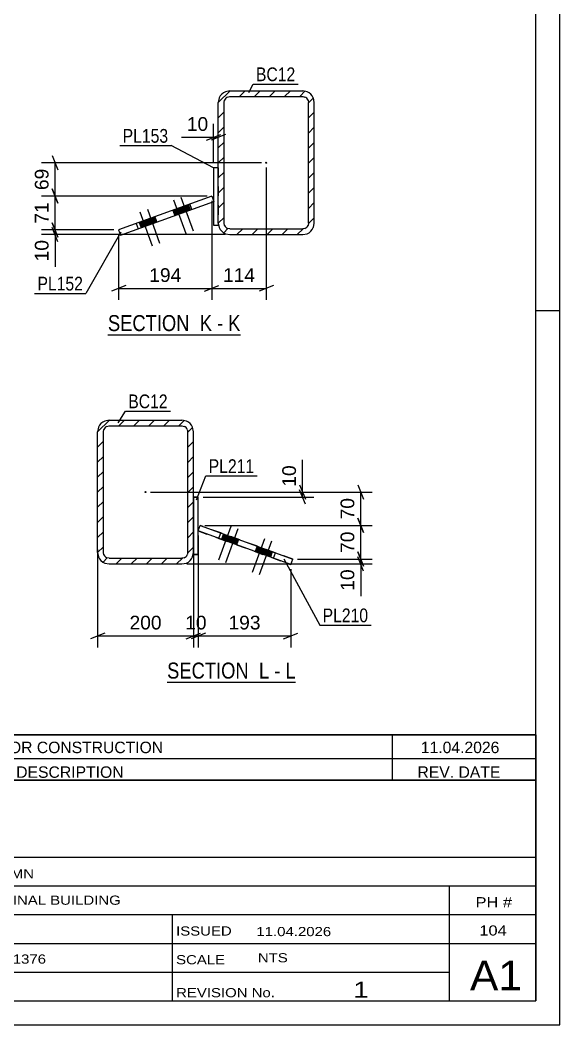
# Model space of a CAD drawing. Header units: millimetres. Extents: x -213 to 628, y -245 to 349.
# Drawn here: x 515.4 to 628, y -244.9 to -35.3 of the extents above; entities that cross this region are included whole.
import ezdxf

# ---------------------------------------------------------------- set-up
doc = ezdxf.new("R2010")
doc.units = ezdxf.units.MM
doc.linetypes.add('DXK_LINE_DOT2', pattern=[3.9198, 1.9599, -1.9599])
doc.linetypes.add('DXK_LINE_DOT3', pattern=[5.9187, 2.979, -0.9799, 0.9799, -0.9799])
doc.styles.add('Arial', font='arial.ttf', dxfattribs={"height": 0.2})
doc.styles.add('Arial Narrow', font='ARIALN.TTF', dxfattribs={"height": 0.2})

# ---------------------------------------------------------------- blocks, each defined once
blk = doc.blocks.new('Unknown-339279055-1134')
at = {"color": 5, "linetype": 'Continuous'}
for p, q in [((627.99, -244.93), (627.99, 349.07)), ((622.99, -239.93), (622.99, 344.07)), ((627.99, -95.93), (622.99, -95.93)), ((-208.01, -239.93), (622.99, -239.93)), ((-213.01, -244.93), (627.99, -244.93))]:
    blk.add_line(p, q, dxfattribs=at)
blk = doc.blocks.new('Unknown-339279055-16 - 28829')
at = {"color": 6, "linetype": 'Continuous'}
blk.add_line((546.06, -173.43), (572.86, -173.43), dxfattribs=at)
at = {"color": 0, "linetype": 'Continuous'}
for points in [[(564.17, -172.68), (564.17, -169.18), (546.06, -169.18), (546.06, -172.68)], [(567.35, -172.68), (567.35, -169.18), (565.22, -169.18), (565.22, -172.68)], [(569.68, -172.68), (569.68, -169.18), (568.4, -169.18), (568.4, -172.68)], [(572.86, -172.68), (572.86, -169.18), (570.73, -169.18), (570.73, -172.68)]]:
    blk.add_wipeout(points, dxfattribs=at)
at = {"color": 7, "linetype": 'Continuous', "style": 'Arial Narrow'}
for s, p in [('SECTION ', (546.06, -172.68)), ('L', (565.22, -172.68)), ('L', (570.73, -172.68)), ('-', (568.4, -172.68))]:
    blk.add_text(s, height=3.34, dxfattribs=at).set_placement(p)
blk = doc.blocks.new('Unknown-339279055-19 - 29693')
at = {"color": 6, "linetype": 'Continuous'}
blk.add_line((533.71, -100.93), (561.36, -100.93), dxfattribs=at)
at = {"color": 0, "linetype": 'Continuous'}
for points in [[(551.82, -100.18), (551.82, -96.68), (533.71, -96.68), (533.71, -100.18)], [(555.43, -100.18), (555.43, -96.68), (552.87, -96.68), (552.87, -100.18)], [(557.75, -100.18), (557.75, -96.68), (556.48, -96.68), (556.48, -100.18)], [(561.36, -100.18), (561.36, -96.68), (558.8, -96.68), (558.8, -100.18)]]:
    blk.add_wipeout(points, dxfattribs=at)
at = {"color": 7, "linetype": 'Continuous', "style": 'Arial Narrow'}
for s, p in [('SECTION ', (533.71, -100.18)), ('K', (552.87, -100.18)), ('K', (558.8, -100.18)), ('-', (556.48, -100.18))]:
    blk.add_text(s, height=3.34, dxfattribs=at).set_placement(p)
blk = doc.blocks.new('Part-339279055-28836 - 28829')
at = {"linetype": 'Continuous'}
h = blk.add_hatch(dxfattribs=at)
h.set_pattern_fill('', scale=0.7, style=0, pattern_type=0)
h.set_pattern_definition([(45, (531.5639, -146.3667), (-1.57154, 1.57154), [])])
h.paths.add_polyline_path([(531.56, -121.17), (531.56, -146.37), (531.75, -147.29), (532.27, -148.06), (533.05, -148.58), (533.96, -148.77), (549.16, -148.77), (550.08, -148.58), (550.86, -148.06), (551.38, -147.29), (551.56, -146.37), (551.56, -121.17), (551.38, -120.25), (550.86, -119.47), (550.08, -118.95), (549.16, -118.77), (533.96, -118.77), (533.05, -118.95), (532.27, -119.47), (531.75, -120.25)])
h.paths.add_polyline_path([(533.12, -120.32), (533.5, -120.06), (533.96, -119.97), (549.16, -119.97), (549.62, -120.06), (550.01, -120.32), (550.27, -120.71), (550.36, -121.17), (550.36, -146.37), (550.27, -146.83), (550.01, -147.22), (549.62, -147.48), (549.16, -147.57), (533.96, -147.57), (533.5, -147.48), (533.12, -147.22), (532.86, -146.83), (532.76, -146.37), (532.76, -121.17), (532.86, -120.71)])
blk.add_hatch(color=246, dxfattribs=at).paths.add_polyline_path([(541.56, -133.87, -1), (541.56, -133.67, -1)])
at = {"color": 2, "linetype": 'Continuous'}
for p, q in [((533.96, -118.77), (533.05, -118.95)), ((533.96, -118.77), (549.16, -118.77)), ((550.08, -118.95), (549.16, -118.77)), ((531.75, -120.25), (531.56, -121.17)), ((531.56, -146.37), (531.56, -121.17)), ((532.76, -121.17), (532.86, -120.71)), ((532.76, -146.37), (532.76, -121.17)), ((533.5, -120.06), (533.96, -119.97)), ((533.96, -119.97), (549.16, -119.97)), ((549.16, -119.97), (549.62, -120.06)), ((550.27, -120.71), (550.36, -121.17)), ((550.36, -146.37), (550.36, -121.17)), ((551.56, -121.17), (551.38, -120.25)), ((551.56, -146.37), (551.56, -121.17)), ((531.56, -146.37), (531.75, -147.29)), ((532.86, -146.83), (532.76, -146.37)), ((550.36, -146.37), (550.27, -146.83)), ((551.38, -147.29), (551.56, -146.37)), ((533.05, -148.58), (533.96, -148.77)), ((533.96, -147.57), (533.5, -147.48)), ((533.96, -147.57), (549.16, -147.57)), ((533.96, -148.77), (549.16, -148.77)), ((549.62, -147.48), (549.16, -147.57)), ((549.16, -148.77), (550.08, -148.58))]:
    blk.add_line(p, q, dxfattribs=at)
at = {"color": 7, "linetype": 'DXK_LINE_DOT2'}
for p, q in [((533.96, -118.77), (533.96, -118.77)), ((549.16, -118.77), (549.16, -118.77)), ((531.56, -121.17), (531.56, -121.17)), ((532.76, -121.17), (532.76, -121.17)), ((533.96, -119.97), (533.96, -119.97)), ((549.16, -119.97), (549.16, -119.97)), ((550.36, -121.17), (550.36, -121.17)), ((551.56, -121.17), (551.56, -121.17)), ((531.56, -146.37), (531.56, -146.37)), ((532.76, -146.37), (532.76, -146.37)), ((550.36, -146.37), (550.36, -146.37)), ((551.56, -146.37), (551.56, -146.37)), ((533.96, -147.57), (533.96, -147.57)), ((533.96, -148.77), (533.96, -148.77)), ((549.16, -147.57), (549.16, -147.57)), ((549.16, -148.77), (549.16, -148.77))]:
    blk.add_line(p, q, dxfattribs=at)
at = {"color": 7, "linetype": 'DXK_LINE_DOT3'}
blk.add_line((541.56, -133.77), (541.56, -133.77), dxfattribs=at)
at = {"color": 246, "linetype": 'DXK_LINE_DOT2'}
blk.add_line((541.56, -133.77), (541.56, -133.77), dxfattribs=at)
at = {"color": 246, "linetype": 'Continuous'}
blk.add_circle((541.56, -133.77), 0.1, dxfattribs=at)
at = {"color": 2, "linetype": 'Continuous'}
for centre, radius, start, end in [((533.96, -121.17), 2.4, 112.5, 157.5), ((549.16, -121.17), 2.4, 22.5, 67.5), ((533.96, -121.17), 1.2, 112.5, 157.5), ((549.16, -121.17), 1.2, 22.5, 67.5), ((533.96, -146.37), 2.4, 202.5, 247.5), ((533.96, -146.37), 1.2, 202.5, 247.5), ((549.16, -146.37), 1.2, 292.5, 337.5), ((549.16, -146.37), 2.4, 292.5, 337.5)]:
    blk.add_arc(centre, radius, start, end, dxfattribs=at)
blk = doc.blocks.new('Part-339279055-28894 - 28829')
at = {"color": 2, "linetype": 'Continuous'}
for p, q in [((552.55, -134.81), (551.55, -134.81)), ((551.55, -134.81), (551.55, -146.81)), ((552.55, -146.81), (552.55, -134.81)), ((551.55, -146.81), (552.55, -146.81)), ((552.55, -146.81), (551.55, -146.81))]:
    blk.add_line(p, q, dxfattribs=at)
at = {"color": 7, "linetype": 'DXK_LINE_DOT2'}
for p, q in [((551.55, -134.81), (551.55, -134.81)), ((551.55, -134.81), (552.55, -134.81)), ((551.55, -146.81), (551.55, -146.81)), ((551.55, -146.81), (551.55, -146.81)), ((552.55, -146.81), (552.55, -146.81)), ((552.55, -146.81), (552.55, -146.81))]:
    blk.add_line(p, q, dxfattribs=at)
blk = doc.blocks.new('Bolt-339279055-28958 - 28829')
at = {"linetype": 'Continuous'}
for points in [[(557.39, -143.62), (559.08, -144.23), (559.49, -143.11), (557.8, -142.49)], [(558.84, -144.15), (560.53, -144.76), (560.94, -143.63), (559.25, -143.02)], [(564.45, -146.19), (566.14, -146.8), (566.55, -145.68), (564.86, -145.06)], [(565.9, -146.72), (567.59, -147.33), (568, -146.2), (566.31, -145.59)]]:
    blk.add_hatch(color=1, dxfattribs=at).paths.add_polyline_path(points)
at = {"color": 1, "linetype": 'Continuous'}
for p, q in [((559.33, -140.92), (556.77, -147.97)), ((557.8, -142.49), (557.39, -143.62)), ((560.78, -141.45), (558.22, -148.5)), ((559.25, -143.02), (558.84, -144.15)), ((559.49, -143.11), (559.08, -144.23)), ((560.94, -143.63), (560.53, -144.76)), ((566.39, -143.49), (563.83, -150.54)), ((567.84, -144.02), (565.28, -151.06)), ((564.86, -145.06), (564.45, -146.19)), ((566.31, -145.59), (565.9, -146.72)), ((566.55, -145.68), (566.14, -146.8)), ((568, -146.2), (567.59, -147.33))]:
    blk.add_line(p, q, dxfattribs=at)
blk = doc.blocks.new('Part-339279055-28909 - 28829')
at = {"color": 2, "linetype": 'Continuous'}
for p, q in [((552.51, -141.84), (552.92, -140.72)), ((568.27, -147.58), (552.51, -141.84)), ((552.92, -140.72), (568.68, -146.45)), ((568.27, -147.58), (568.68, -146.45)), ((568.68, -146.45), (572.26, -147.75)), ((571.85, -148.88), (568.27, -147.58)), ((571.85, -148.88), (572.26, -147.75))]:
    blk.add_line(p, q, dxfattribs=at)
at = {"color": 7, "linetype": 'DXK_LINE_DOT2'}
for p, q in [((552.51, -141.85), (552.92, -140.72)), ((552.51, -141.84), (552.51, -141.85)), ((552.51, -141.85), (556.84, -143.42)), ((552.92, -140.72), (552.92, -140.72)), ((557.25, -142.29), (552.92, -140.72)), ((556.84, -143.42), (557.25, -142.29)), ((572.26, -147.75), (557.25, -142.29)), ((556.84, -143.42), (571.85, -148.88))]:
    blk.add_line(p, q, dxfattribs=at)
blk = doc.blocks.new('Part-339279055-29772 - 29693')
at = {"color": 2, "linetype": 'Continuous'}
for p, q in [((555.38, -72.01), (535.94, -79.08)), ((536.35, -80.2), (555.79, -73.13)), ((555.38, -72.01), (555.79, -73.13)), ((535.94, -79.08), (536.35, -80.2)), ((539.62, -77.74), (540.03, -78.87))]:
    blk.add_line(p, q, dxfattribs=at)
at = {"color": 7, "linetype": 'DXK_LINE_DOT2'}
blk.add_line((551.23, -74.79), (550.82, -73.66), dxfattribs=at)
blk = doc.blocks.new('Part-339279055-29756 - 29693')
at = {"color": 2, "linetype": 'Continuous'}
for p, q in [((556.74, -66.1), (555.74, -66.1)), ((555.74, -66.1), (555.74, -78.1)), ((555.74, -78.1), (556.74, -78.1)), ((556.74, -77.66), (556.74, -78.1))]:
    blk.add_line(p, q, dxfattribs=at)
at = {"color": 7, "linetype": 'DXK_LINE_DOT2'}
blk.add_line((556.74, -66.1), (556.74, -77.66), dxfattribs=at)
blk = doc.blocks.new('Part-339279055-29700 - 29693')
at = {"linetype": 'Continuous'}
h = blk.add_hatch(dxfattribs=at)
h.set_pattern_fill('', scale=0.7, style=0, pattern_type=0)
h.set_pattern_definition([(45, (556.7392, -77.6588), (-1.57154, 1.57154), [])])
h.paths.add_polyline_path([(556.74, -52.46), (556.74, -77.66), (556.92, -78.58), (557.44, -79.36), (558.22, -79.88), (559.14, -80.06), (574.34, -80.06), (575.26, -79.88), (576.04, -79.36), (576.56, -78.58), (576.74, -77.66), (576.74, -52.46), (576.56, -51.54), (576.04, -50.76), (575.26, -50.24), (574.34, -50.06), (559.14, -50.06), (558.22, -50.24), (557.44, -50.76), (556.92, -51.54)])
h.paths.add_polyline_path([(558.29, -51.61), (558.68, -51.35), (559.14, -51.26), (574.34, -51.26), (574.8, -51.35), (575.19, -51.61), (575.45, -52), (575.54, -52.46), (575.54, -77.66), (575.45, -78.12), (575.19, -78.51), (574.8, -78.77), (574.34, -78.86), (559.14, -78.86), (558.68, -78.77), (558.29, -78.51), (558.03, -78.12), (557.94, -77.66), (557.94, -52.46), (558.03, -52)])
blk.add_hatch(color=246, dxfattribs=at).paths.add_polyline_path([(566.74, -65.16, -1), (566.74, -64.96, -1)])
at = {"color": 2, "linetype": 'Continuous'}
for p, q in [((559.14, -50.06), (558.22, -50.24)), ((559.14, -50.06), (574.34, -50.06)), ((575.26, -50.24), (574.34, -50.06)), ((556.92, -51.54), (556.74, -52.46)), ((557.94, -52.46), (558.03, -52)), ((558.68, -51.35), (559.14, -51.26)), ((559.14, -51.26), (574.34, -51.26)), ((574.34, -51.26), (574.8, -51.35)), ((575.45, -52), (575.54, -52.46)), ((576.74, -52.46), (576.56, -51.54)), ((556.74, -77.66), (556.74, -52.46)), ((557.94, -77.66), (557.94, -52.46)), ((575.54, -77.66), (575.54, -52.46)), ((576.74, -77.66), (576.74, -52.46)), ((556.74, -77.66), (556.92, -78.58)), ((558.03, -78.12), (557.94, -77.66)), ((559.14, -78.86), (558.68, -78.77)), ((559.14, -78.86), (574.34, -78.86)), ((574.8, -78.77), (574.34, -78.86)), ((575.54, -77.66), (575.45, -78.12)), ((576.56, -78.58), (576.74, -77.66)), ((558.22, -79.88), (559.14, -80.06)), ((559.14, -80.06), (574.34, -80.06)), ((574.34, -80.06), (575.26, -79.88))]:
    blk.add_line(p, q, dxfattribs=at)
at = {"color": 7, "linetype": 'DXK_LINE_DOT3'}
blk.add_line((566.74, -65.06), (566.74, -65.06), dxfattribs=at)
at = {"color": 246, "linetype": 'DXK_LINE_DOT2'}
blk.add_line((566.74, -65.06), (566.74, -65.06), dxfattribs=at)
at = {"color": 246, "linetype": 'Continuous'}
blk.add_circle((566.74, -65.06), 0.1, dxfattribs=at)
at = {"color": 2, "linetype": 'Continuous'}
for centre, radius, start, end in [((559.14, -52.46), 2.4, 112.5, 157.5), ((574.34, -52.46), 2.4, 22.5, 67.5), ((559.14, -52.46), 1.2, 112.5, 157.5), ((574.34, -52.46), 1.2, 22.5, 67.5), ((559.14, -77.66), 2.4, 202.5, 247.5), ((559.14, -77.66), 1.2, 202.5, 247.5), ((574.34, -77.66), 1.2, 292.5, 337.5), ((574.34, -77.66), 2.4, 292.5, 337.5)]:
    blk.add_arc(centre, radius, start, end, dxfattribs=at)
blk = doc.blocks.new('Bolt-339279055-29821 - 29693')
at = {"linetype": 'Continuous'}
for points in [[(547.65, -76.1), (549.34, -75.48), (548.93, -74.35), (547.24, -74.97)], [(549.19, -75.54), (550.88, -74.92), (550.47, -73.79), (548.78, -74.41)], [(540.64, -78.64), (542.34, -78.03), (541.93, -76.9), (540.23, -77.52)], [(542.19, -78.08), (543.88, -77.47), (543.47, -76.34), (541.78, -76.96)]]:
    blk.add_hatch(color=1, dxfattribs=at).paths.add_polyline_path(points)
at = {"color": 1, "linetype": 'Continuous'}
for p, q in [((547.4, -72.78), (549.96, -79.83)), ((548.94, -72.22), (551.5, -79.27)), ((540.4, -75.33), (542.96, -82.38)), ((541.94, -74.77), (544.5, -81.82)), ((547.24, -74.97), (547.65, -76.1)), ((548.78, -74.41), (549.19, -75.54)), ((548.93, -74.35), (549.34, -75.48)), ((550.47, -73.79), (550.88, -74.92)), ((540.23, -77.52), (540.64, -78.64)), ((541.78, -76.96), (542.19, -78.08)), ((541.93, -76.9), (542.34, -78.03)), ((543.47, -76.34), (543.88, -77.47))]:
    blk.add_line(p, q, dxfattribs=at)
blk = doc.blocks.new('StraightDimension-339279055-29155 - 28829')
at = {"color": 7, "linetype": 'Continuous'}
for p, q in [((551.55, -143.15), (551.55, -166.18)), ((552.55, -142.86), (552.55, -166.18)), ((550.05, -164.38), (553.05, -163.18)), ((554.05, -163.18), (551.05, -164.38)), ((551.55, -163.78), (552.55, -163.78))]:
    blk.add_line(p, q, dxfattribs=at)
at = {"color": 0}
blk.add_wipeout([(554.87, -163.03), (554.87, -158.83), (549.23, -158.83), (549.23, -163.03)], dxfattribs=at)
at = {"color": 3, "style": 'Arial'}
blk.add_text('10', height=2.865, dxfattribs=at).set_placement((549.83, -162.43))
blk = doc.blocks.new('StraightDimension-339279055-30520 - 28829')
at = {"color": 7, "linetype": 'Continuous'}
for p, q in [((585.85, -139.22), (587.05, -142.22)), ((553.92, -140.72), (588.85, -140.72)), ((586.45, -147.75), (586.45, -140.72)), ((587.05, -149.25), (585.85, -146.25)), ((573.26, -147.75), (588.85, -147.75))]:
    blk.add_line(p, q, dxfattribs=at)
at = {"color": 0}
blk.add_wipeout([(585.7, -141.41), (581.5, -141.41), (581.5, -147.06), (585.7, -147.06)], dxfattribs=at)
at = {"color": 3, "style": 'Arial'}
blk.add_text('70', height=2.865, rotation=90.0002, dxfattribs=at).set_placement((585.1, -146.46))
blk = doc.blocks.new('StraightDimension-339279055-29154 - 28829')
at = {"color": 7, "linetype": 'Continuous'}
for p, q in [((552.55, -142.86), (552.55, -166.18)), ((571.85, -149.88), (571.85, -166.18)), ((554.05, -163.18), (551.05, -164.38)), ((570.35, -164.38), (573.35, -163.18)), ((552.55, -163.78), (571.85, -163.78))]:
    blk.add_line(p, q, dxfattribs=at)
at = {"color": 0}
blk.add_wipeout([(566.13, -163.03), (566.13, -158.83), (558.26, -158.83), (558.26, -163.03)], dxfattribs=at)
at = {"color": 3, "style": 'Arial'}
blk.add_text('193', height=2.865, dxfattribs=at).set_placement((558.86, -162.43))
blk = doc.blocks.new('StraightDimension-339279055-29156 - 28829')
at = {"color": 7, "linetype": 'Continuous'}
for p, q in [((551.55, -143.15), (551.55, -166.18)), ((531.56, -145.75), (531.56, -166.18)), ((533.06, -163.18), (530.06, -164.38)), ((550.05, -164.38), (553.05, -163.18)), ((531.56, -163.78), (551.55, -163.78))]:
    blk.add_line(p, q, dxfattribs=at)
at = {"color": 0}
blk.add_wipeout([(545.49, -163.03), (545.49, -158.83), (537.62, -158.83), (537.62, -163.03)], dxfattribs=at)
at = {"color": 3, "style": 'Arial'}
blk.add_text('200', height=2.865, dxfattribs=at).set_placement((538.22, -162.43))
blk = doc.blocks.new('StraightDimension-339279055-30324 - 28829')
at = {"color": 7, "linetype": 'Continuous'}
for p, q in [((552.56, -133.77), (576.69, -133.77)), ((573.69, -132.27), (574.89, -135.27)), ((574.89, -136.31), (573.69, -133.31)), ((574.29, -134.81), (574.29, -133.77)), ((553.55, -134.81), (576.69, -134.81))]:
    blk.add_line(p, q, dxfattribs=at)
at = {"color": 0}
blk.add_wipeout([(573.54, -127.59), (569.34, -127.59), (569.34, -133.24), (573.54, -133.24)], dxfattribs=at)
at = {"color": 7, "linetype": 'Continuous'}
blk.add_line((574.29, -133.77), (574.29, -127.07), dxfattribs=at)
blk.add_line((574.29, -133.77), (574.29, -127.07), dxfattribs=at)
at = {"color": 3, "style": 'Arial'}
blk.add_text('10', height=2.865, rotation=90.0002, dxfattribs=at).set_placement((572.94, -132.64))
blk = doc.blocks.new('StraightDimension-339279055-30519 - 28829')
at = {"color": 7, "linetype": 'Continuous'}
for p, q in [((542.56, -133.76), (588.85, -133.76)), ((585.85, -132.26), (587.05, -135.26)), ((586.45, -140.72), (586.45, -133.76)), ((587.05, -142.22), (585.85, -139.22)), ((553.92, -140.72), (588.85, -140.72))]:
    blk.add_line(p, q, dxfattribs=at)
at = {"color": 0}
blk.add_wipeout([(585.7, -134.42), (581.5, -134.42), (581.5, -140.06), (585.7, -140.06)], dxfattribs=at)
at = {"color": 3, "style": 'Arial'}
blk.add_text('70', height=2.865, rotation=90.0002, dxfattribs=at).set_placement((585.1, -139.46))
blk = doc.blocks.new('StraightDimension-339279055-30521 - 28829')
at = {"color": 7, "linetype": 'Continuous'}
for p, q in [((585.85, -146.25), (587.05, -149.25)), ((550.16, -148.77), (588.85, -148.77)), ((573.26, -147.75), (588.85, -147.75)), ((587.05, -150.27), (585.85, -147.27)), ((586.45, -148.77), (586.45, -147.75))]:
    blk.add_line(p, q, dxfattribs=at)
at = {"color": 0}
blk.add_wipeout([(585.7, -149.29), (581.5, -149.29), (581.5, -154.94), (585.7, -154.94)], dxfattribs=at)
at = {"color": 7, "linetype": 'Continuous'}
blk.add_line((586.45, -148.77), (586.45, -155.46), dxfattribs=at)
blk.add_line((586.45, -148.77), (586.45, -155.46), dxfattribs=at)
at = {"color": 3, "style": 'Arial'}
blk.add_text('10', height=2.865, rotation=90.0002, dxfattribs=at).set_placement((585.1, -154.34))
blk = doc.blocks.new('StraightDimension-339279055-30399 - 29693')
at = {"color": 7, "linetype": 'Continuous'}
for p, q in [((534.94, -79.08), (519.83, -79.08)), ((522.08, -77.58), (523.28, -80.58)), ((523.28, -81.56), (522.08, -78.56)), ((522.68, -80.06), (522.68, -79.08)), ((558.14, -80.06), (519.83, -80.06))]:
    blk.add_line(p, q, dxfattribs=at)
at = {"color": 0}
blk.add_wipeout([(521.93, -80.58), (517.73, -80.58), (517.73, -86.23), (521.93, -86.23)], dxfattribs=at)
at = {"color": 7, "linetype": 'Continuous'}
blk.add_line((522.68, -80.06), (522.68, -86.76), dxfattribs=at)
blk.add_line((522.68, -80.06), (522.68, -86.76), dxfattribs=at)
at = {"color": 3, "style": 'Arial'}
blk.add_text('10', height=2.865, rotation=90.0002, dxfattribs=at).set_placement((521.33, -85.63))
blk = doc.blocks.new('StraightDimension-339279055-30397 - 29693')
at = {"color": 7, "linetype": 'Continuous'}
for p, q in [((522.08, -63.56), (523.28, -66.56)), ((565.74, -65.06), (519.83, -65.06)), ((522.68, -72.01), (522.68, -65.06)), ((523.28, -73.51), (522.08, -70.51)), ((554.38, -72.01), (519.83, -72.01))]:
    blk.add_line(p, q, dxfattribs=at)
at = {"color": 0}
blk.add_wipeout([(521.93, -65.71), (517.73, -65.71), (517.73, -71.36), (521.93, -71.36)], dxfattribs=at)
at = {"color": 3, "style": 'Arial'}
blk.add_text('69', height=2.865, rotation=90.0002, dxfattribs=at).set_placement((521.33, -70.76))
blk = doc.blocks.new('StraightDimension-339279055-30398 - 29693')
at = {"color": 7, "linetype": 'Continuous'}
for p, q in [((522.08, -70.51), (523.28, -73.51)), ((554.38, -72.01), (519.83, -72.01)), ((522.68, -79.08), (522.68, -72.01)), ((534.94, -79.08), (519.83, -79.08)), ((523.28, -80.58), (522.08, -77.58))]:
    blk.add_line(p, q, dxfattribs=at)
at = {"color": 0}
blk.add_wipeout([(521.93, -72.72), (517.73, -72.72), (517.73, -78.37), (521.93, -78.37)], dxfattribs=at)
at = {"color": 3, "style": 'Arial'}
blk.add_text('71', height=2.865, rotation=90.0002, dxfattribs=at).set_placement((521.33, -77.77))
blk = doc.blocks.new('StraightDimension-339279055-30538 - 29693')
at = {"color": 7, "linetype": 'Continuous'}
for p, q in [((566.74, -66.06), (566.74, -93.68)), ((555.38, -73.01), (555.38, -93.68)), ((553.88, -91.88), (556.88, -90.68)), ((555.38, -91.28), (566.74, -91.28)), ((568.24, -90.68), (565.24, -91.88))]:
    blk.add_line(p, q, dxfattribs=at)
at = {"color": 0}
blk.add_wipeout([(564.99, -90.53), (564.99, -86.33), (557.12, -86.33), (557.12, -90.53)], dxfattribs=at)
at = {"color": 3, "style": 'Arial'}
blk.add_text('114', height=2.865, dxfattribs=at).set_placement((557.72, -89.93))
blk = doc.blocks.new('StraightDimension-339279055-30539 - 29693')
at = {"color": 7, "linetype": 'Continuous'}
for p, q in [((555.38, -73.01), (555.38, -93.68)), ((535.94, -80.08), (535.94, -93.68)), ((537.44, -90.68), (534.44, -91.88)), ((535.94, -91.28), (555.38, -91.28)), ((553.88, -91.88), (556.88, -90.68))]:
    blk.add_line(p, q, dxfattribs=at)
at = {"color": 0}
blk.add_wipeout([(549.6, -90.53), (549.6, -86.33), (541.73, -86.33), (541.73, -90.53)], dxfattribs=at)
at = {"color": 3, "style": 'Arial'}
blk.add_text('194', height=2.865, dxfattribs=at).set_placement((542.33, -89.93))
blk = doc.blocks.new('StraightDimension-339279055-30552 - 29693')
at = {"color": 7, "linetype": 'Continuous'}
for p, q in [((555.74, -65.1), (555.74, -56.91)), ((556.74, -65.1), (556.74, -56.91)), ((554.24, -60.36), (557.24, -59.16)), ((558.24, -59.16), (555.24, -60.36)), ((555.74, -59.76), (556.74, -59.76))]:
    blk.add_line(p, q, dxfattribs=at)
at = {"color": 0}
blk.add_wipeout([(555.21, -59.01), (555.21, -54.81), (549.57, -54.81), (549.57, -59.01)], dxfattribs=at)
at = {"color": 7, "linetype": 'Continuous'}
blk.add_line((555.74, -59.76), (549.04, -59.76), dxfattribs=at)
blk.add_line((555.74, -59.76), (549.04, -59.76), dxfattribs=at)
at = {"color": 3, "style": 'Arial'}
blk.add_text('10', height=2.865, dxfattribs=at).set_placement((550.17, -58.41))
blk = doc.blocks.new('Unknown-339279055-30832')
at = {"color": 7, "linetype": 'Continuous'}
for p, q in [((462.99, -193.88), (462.99, -239.93)), ((462.99, -193.88), (622.99, -193.88)), ((622.99, -193.93), (622.99, -239.93)), ((462.99, -209.93), (622.99, -209.93)), ((503.13, -209.93), (503.13, -239.93)), ((604.99, -239.88), (604.99, -215.88)), ((462.99, -215.93), (622.99, -215.93)), ((462.99, -221.93), (622.99, -221.93)), ((547.13, -221.93), (547.13, -239.93)), ((462.99, -227.93), (622.99, -227.93)), ((462.99, -233.93), (604.99, -233.93)), ((462.99, -239.93), (622.99, -239.93))]:
    blk.add_line(p, q, dxfattribs=at)
at = {"color": 7, "style": 'Arial Narrow'}
for s, height, width, p in [('DRAWING TITLE', 1.9089, 1.425378, (467.87, -214.33)), ('COLUMN', 1.909, 1.425378, (504.79, -214.35)), ('TERMINAL BUILDING', 1.9089, 1.425378, (505.05, -219.86)), ('CONTRACT', 1.909, 1.425378, (467.87, -220.22)), ('MODELLED BY', 1.9089, 1.425378, (467.87, -225.95)), ('GSK', 1.909, 1.425378, (504.87, -225.89)), ('ISSUED', 1.909, 1.425378, (547.93, -226.29)), ('11.04.2026', 1.909, 1.425378, (564.68, -226.41)), ('CONTRACT NO', 1.9089, 1.425378, (467.87, -232.27)), ('AN-C-1376', 1.909, 1.425378, (505.21, -232.15)), ('SCALE', 1.909, 1.425378, (547.93, -232.28)), ('A1', 6.204, 1.25, (609.23, -237.73)), ('DRAWING No', 1.909, 1.425378, (467.55, -237.93)), ('[C.21]', 1.909, 1.425378, (505.45, -237.94)), ('1', 3.34, 1.5, (584.9, -239.25)), ('REVISION No.', 1.9089, 1.425378, (547.93, -239.16))]:
    blk.add_text(s, height=height, dxfattribs=dict(at, width=width)).set_placement(p)
at = {"color": 7, "linetype": 'Continuous', "style": 'Arial Narrow'}
for s, height, width, p in [('PH #', 2.1, 1.42538, (610.39, -220.38)), ('104', 2.1, 1.42538, (611.18, -226.28)), ('NTS', 1.909, 1.425378, (564.99, -231.88))]:
    blk.add_text(s, height=height, dxfattribs=dict(at, width=width)).set_placement(p)
blk = doc.blocks.new('Unknown-339279055-30835')
at = {"color": 7, "linetype": 'Continuous'}
for p, q in [((462.99, -184.38), (622.99, -184.38)), ((622.99, -184.38), (462.99, -184.38)), ((462.99, -184.38), (462.99, -189.38)), ((471.99, -184.38), (471.99, -189.38)), ((495.99, -184.38), (495.99, -189.38)), ((592.99, -184.38), (592.99, -189.38)), ((622.99, -184.38), (622.99, -189.38)), ((462.99, -189.38), (622.99, -189.38)), ((462.99, -189.38), (462.99, -193.88)), ((462.99, -189.38), (622.99, -189.38)), ((471.99, -189.38), (471.99, -193.88)), ((495.99, -189.38), (495.99, -193.88)), ((592.99, -189.38), (592.99, -193.88)), ((622.99, -189.38), (622.99, -193.88)), ((622.99, -193.88), (462.99, -193.88))]:
    blk.add_line(p, q, dxfattribs=at)
at = {"color": 7, "linetype": 'Continuous', "style": 'Arial Narrow'}
for s, height, width, p in [('1', 2.39, 1.196471, (466.15, -188.23)), ('0', 2.39, 1.196471, (480.99, -188.23)), ('ISSUED FOR CONSTRUCTION', 2.3861, 1.196471, (497.99, -188.23)), ('11.04.2026', 2.386, 1.196471, (598.99, -188.23)), ('No', 2.386, 1.2, (464.53, -193.38)), ('REV MARK', 2.386, 1.2, (472.99, -193.38)), ('REVISION DESCRIPTION', 2.3861, 1.2, (497.99, -193.38)), ('REV. DATE', 2.386, 1.2, (598.27, -193.38))]:
    blk.add_text(s, height=height, dxfattribs=dict(at, width=width)).set_placement(p)
blk = doc.blocks.new('Mark-339279055-29219 - 28829')
at = {"color": 0}
blk.add_wipeout([(546.17, -116.27), (546.17, -113.27), (537.95, -113.27), (537.95, -116.27)], dxfattribs=at)
blk.add_wipeout([(546.17, -116.27), (546.17, -113.27), (537.95, -113.27), (537.95, -116.27)], dxfattribs=at)
at = {"color": 30, "linetype": 'Continuous'}
for p, q in [((535.82, -119.31), (537.35, -116.87)), ((537.35, -116.87), (546.77, -116.87))]:
    blk.add_line(p, q, dxfattribs=at)
at = {"color": 3, "style": 'Arial Narrow'}
blk.add_text('BC12', height=2.863, dxfattribs=at).set_placement((537.95, -116.27))
blk = doc.blocks.new('Mark-339279055-29222 - 28829')
at = {"color": 0}
blk.add_wipeout([(564.23, -129.79), (564.23, -126.79), (554.73, -126.79), (554.73, -129.79)], dxfattribs=at)
blk.add_wipeout([(564.23, -129.79), (564.23, -126.79), (554.73, -126.79), (554.73, -129.79)], dxfattribs=at)
at = {"color": 30, "linetype": 'Continuous'}
for p, q in [((552.17, -135.39), (554.13, -130.39)), ((554.13, -130.39), (564.83, -130.39))]:
    blk.add_line(p, q, dxfattribs=at)
at = {"color": 3, "style": 'Arial Narrow'}
blk.add_text('PL211', height=2.863, dxfattribs=at).set_placement((554.73, -129.79))
blk = doc.blocks.new('Mark-339279055-29225 - 28829')
at = {"color": 0}
blk.add_wipeout([(588, -160.92), (588, -157.92), (578.49, -157.92), (578.49, -160.92)], dxfattribs=at)
blk.add_wipeout([(588, -160.92), (588, -157.92), (578.49, -157.92), (578.49, -160.92)], dxfattribs=at)
at = {"color": 30, "linetype": 'Continuous'}
for p, q in [((570.39, -147.69), (577.89, -161.52)), ((577.89, -161.52), (588.6, -161.52))]:
    blk.add_line(p, q, dxfattribs=at)
at = {"color": 3, "style": 'Arial Narrow'}
blk.add_text('PL210', height=2.863, dxfattribs=at).set_placement((578.49, -160.92))
blk = doc.blocks.new('Mark-339279055-30562 - 29693')
at = {"color": 0}
blk.add_wipeout([(572.8, -48.04), (572.8, -45.04), (564.58, -45.04), (564.58, -48.04)], dxfattribs=at)
blk.add_wipeout([(572.8, -48.04), (572.8, -45.04), (564.58, -45.04), (564.58, -48.04)], dxfattribs=at)
at = {"color": 30, "linetype": 'Continuous'}
for p, q in [((563.08, -50.39), (563.98, -48.64)), ((563.98, -48.64), (573.4, -48.64))]:
    blk.add_line(p, q, dxfattribs=at)
at = {"color": 3, "style": 'Arial Narrow'}
blk.add_text('BC12', height=2.863, dxfattribs=at).set_placement((564.58, -48.04))
blk = doc.blocks.new('Mark-339279055-30565 - 29693')
at = {"color": 0}
blk.add_wipeout([(546.28, -60.88), (546.28, -57.88), (536.78, -57.88), (536.78, -60.88)], dxfattribs=at)
blk.add_wipeout([(546.28, -60.88), (546.28, -57.88), (536.78, -57.88), (536.78, -60.88)], dxfattribs=at)
at = {"color": 30, "linetype": 'Continuous'}
for p in [(536.18, -61.48), (555.74, -66.1)]:
    blk.add_line(p, (546.88, -61.48), dxfattribs=at)
at = {"color": 3, "style": 'Arial Narrow'}
blk.add_text('PL153', height=2.863, dxfattribs=at).set_placement((536.78, -60.88))
blk = doc.blocks.new('Mark-339279055-30568 - 29693')
at = {"color": 0}
blk.add_wipeout([(528.51, -91.71), (528.51, -88.71), (519.01, -88.71), (519.01, -91.71)], dxfattribs=at)
blk.add_wipeout([(528.51, -91.71), (528.51, -88.71), (519.01, -88.71), (519.01, -91.71)], dxfattribs=at)
at = {"color": 30, "linetype": 'Continuous'}
for p in [(536.38, -79.53), (518.41, -92.31)]:
    blk.add_line(p, (529.11, -92.31), dxfattribs=at)
at = {"color": 3, "style": 'Arial Narrow'}
blk.add_text('PL152', height=2.863, dxfattribs=at).set_placement((519.01, -91.71))

msp = doc.modelspace()

# ---------------------------------------------------------------- block references
for name in ['Unknown-339279055-1134', 'Part-339279055-29700 - 29693', 'Part-339279055-29756 - 29693', 'Part-339279055-29772 - 29693', 'Bolt-339279055-29821 - 29693', 'Part-339279055-28836 - 28829', 'Part-339279055-28894 - 28829', 'Part-339279055-28909 - 28829', 'Bolt-339279055-28958 - 28829', 'Unknown-339279055-30835', 'Unknown-339279055-30832']:
    msp.add_blockref(name, (0, 0))

# ---------------------------------------------------------------- next in the draw order: block references
for name in ['Mark-339279055-30562 - 29693', 'StraightDimension-339279055-30397 - 29693', 'StraightDimension-339279055-30399 - 29693', 'Unknown-339279055-19 - 29693', 'Mark-339279055-29219 - 28829', 'StraightDimension-339279055-30324 - 28829', 'StraightDimension-339279055-29155 - 28829', 'Unknown-339279055-16 - 28829']:
    msp.add_blockref(name, (0, 0))

# ---------------------------------------------------------------- next in the draw order: block references
for name in ['StraightDimension-339279055-30398 - 29693', 'StraightDimension-339279055-30520 - 28829']:
    msp.add_blockref(name, (0, 0))

# ---------------------------------------------------------------- next in the draw order: block references
for name in ['StraightDimension-339279055-30538 - 29693', 'StraightDimension-339279055-29154 - 28829']:
    msp.add_blockref(name, (0, 0))

# ---------------------------------------------------------------- next in the draw order: block references
for name in ['StraightDimension-339279055-30552 - 29693', 'StraightDimension-339279055-30539 - 29693', 'StraightDimension-339279055-29156 - 28829']:
    msp.add_blockref(name, (0, 0))

# ---------------------------------------------------------------- next in the draw order: block references
for name in ['Mark-339279055-30565 - 29693', 'Mark-339279055-30568 - 29693', 'StraightDimension-339279055-30519 - 28829', 'StraightDimension-339279055-30521 - 28829']:
    msp.add_blockref(name, (0, 0))

# ---------------------------------------------------------------- next in the draw order: block references
for name in ['Mark-339279055-29222 - 28829', 'Mark-339279055-29225 - 28829']:
    msp.add_blockref(name, (0, 0))

doc.saveas('drawing.dxf')
